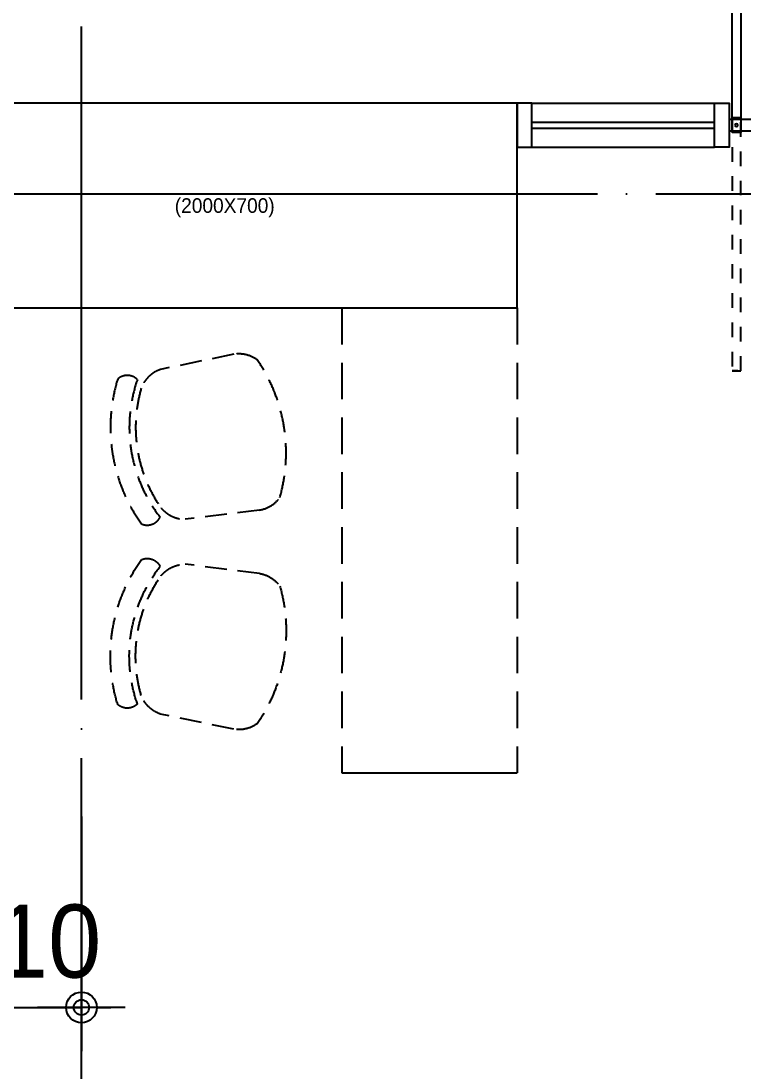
# Model space of a CAD drawing. Header units: millimetres. Extents: x 0 to 1390178, y 0 to 110113.
# Drawn here: x 450665 to 453138, y 20681 to 24272 of the extents above; entities that cross this region are included whole.
import ezdxf
from ezdxf.enums import TextEntityAlignment as Align
from ezdxf.xclip import XClip

# ---------------------------------------------------------------- set-up
doc = ezdxf.new("R2010")
doc.units = ezdxf.units.MM
doc.header["$LTSCALE"] = 100
doc.header["$XCLIPFRAME"] = 0
for name, pattern in [('X - 평면도$0$CEN', [62, 60, -1, 0, -1]), ('X - 평면도$0$H1', [1, 0.5, -0.5]), ('X - 평면도$0$HIDDEN', [0.375, 0.25, -0.125])]:
    doc.linetypes.add(name, pattern=pattern)
doc.layers.get('DEFPOINTS').update_dxf_attribs({"color": 145})
for name, color, linetype in [('DIM', 7, 'Continuous'), ('X - 평면도$0$A-grid', 7, 'Continuous'), ('X - 평면도$0$AA-DWXM-WIND', 4, 'Continuous'), ('X - 평면도$0$AA-WAXM-CONC', 2, 'Continuous'), ('X - 평면도$0$AA-XXXX-CNTL', 1, 'X - 평면도$0$CEN'), ('X - 평면도$0$AA-XXXX-PAT3', 8, 'Continuous')]:
    doc.layers.add(name, color=color, linetype=linetype)
doc.layers.add('X - 평면도$0$A-door', color=4, linetype='Continuous', lineweight=25)
doc.layers.add('X - 평면도$0$DEFPOINT', color=163, linetype='Continuous', plot=False)
doc.styles.add('HAUD01', font='Dotum.ttf')
doc.styles.add('X - 평면도$0$STANDARD', font='Dotum.ttf')
doc.dimstyles.new('HAUD-80', dxfattribs={"dimscale": 100, "dimtxt": 2.5, "dimasz": 0.5, "dimexe": 0, "dimexo": 1.5, "dimgap": 1, "dimtad": 1, "dimdec": 0, "dimdsep": 46, "dimlunit": 6, "dimtxsty": 'HAUD01', "dimblk": 'Z_DOT', "dimcen": 2.5, "dimdle": 1.5, "dimclrd": 7, "dimclre": 7, "dimclrt": 4, "dimadec": 0, "dimazin": 0, "dimtfac": 1, "dimtdec": 0, "dimtix": 1, "dimtmove": 2, "dimatfit": 3, "dimfxl": 1, "dimtvp": 1, "dimtolj": 1, "dimtzin": 0, "dimarcsym": 0})

# ---------------------------------------------------------------- blocks, each defined once
blk = doc.blocks.new('X - 평면도$0$A$C77725706')
at = {"layer": 'X - 평면도$0$AA-XXXX-PAT3', "linetype": 'X - 평면도$0$HIDDEN', "ltscale": 3}
for p, q in [((846.4, 1029.5), (877.9, 776.1)), ((313.6, 941.6), (365.1, 691.5))]:
    blk.add_line(p, q, dxfattribs=at)
for centre, radius, start, end in [((650.1, 560.4), 560.4, 74.1907, 124.5346), ((739.9, 1012), 107.9, 9.334, 54.4153), ((420.3, 959.2), 108.1, 144.3828, 189.3454), ((769.9, 776.3), 108, 309.5701, 359.8863), ((467.4, 726.5), 108.1, 198.8758, 249.1437), ((563.8, 1083.7), 499.1, 250.8266, 307.9042), ((563.5, 1085.9), 479.7, 253.7086, 305.0167), ((848.7, 645.9), 49, 336.6283, 63.7928), ((434.6, 577.6), 49, 134.9324, 222.0969), ((563.8, 1083.7), 563.8, 252.9144, 305.8109)]:
    blk.add_arc(centre, radius, start, end, dxfattribs=at)
blk = doc.blocks.new('*U1016')
at = {"layer": 'X - 평면도$0$A-door', "color": 9}
for p, q in [((-850, 20), (850, 20)), ((-850, -20), (850, -20))]:
    blk.add_line(p, q, dxfattribs=at)
at = {"layer": 'X - 평면도$0$A-door', "linetype": 'X - 평면도$0$H1'}
for points in [[(-840, -25), (-840, 840), (-810, 840), (-810, -25)], [(840, -25), (840, 840), (810, 840), (810, -25)]]:
    blk.add_lwpolyline(points, close=True, dxfattribs=at)
at = {"layer": 'X - 평면도$0$A-door'}
for points in [[(-900, -75), (-850, -75), (-850, 75), (-900, 75)], [(850, 75), (850, -75), (900, -75), (900, 75)], [(-840, 25), (-840, -840), (-810, -840), (-810, 25)], [(840, 25), (840, -840), (810, -840), (810, 25)]]:
    blk.add_lwpolyline(points, close=True, dxfattribs=at)
for centre in [(-825, 0), (825, 0)]:
    blk.add_circle(centre, 5, dxfattribs=at)
at = {"layer": 'X - 평면도$0$A-door', "color": 1, "linetype": 'X - 평면도$0$H1'}
for centre, start, end in [((-840, 0), 0, 90), ((840, 0), 90, 180)]:
    blk.add_arc(centre, 840, start, end, dxfattribs=at)
at = {"layer": 'X - 평면도$0$A-door', "color": 1}
for centre, start, end in [((-840, 0), 270, 0), ((840, 0), 180, 270)]:
    blk.add_arc(centre, 840, start, end, dxfattribs=at)
blk = doc.blocks.new('X - 평면도$0$1F_COL')
at = {"layer": 'X - 평면도$0$AA-WAXM-CONC'}
for p, q in [((-74388, -49216.9), (-76388, -49216.9)), ((-74388, -49916.9), (-74388, -49216.9)), ((-76188, -49916.9), (-74388, -49916.9))]:
    blk.add_line(p, q, dxfattribs=at)
at = {"layer": 'X - 평면도$0$DEFPOINT', "style": 'X - 평면도$0$STANDARD'}
blk.add_text('(2000X700)', height=50, dxfattribs=at).set_placement((-75388, -49566.9), align=Align.MIDDLE_CENTER)
blk = doc.blocks.new('X - 평면도', base_point=(-475.4, -286.7))
at = {"layer": 'X - 평면도$0$AA-DWXM-WIND', "color": 8}
for p, q in [((681662, 39883.1), (682287, 39883.1)), ((681662, 39733.1), (682287, 39733.1))]:
    blk.add_line(p, q, dxfattribs=at)
at = {"layer": 'X - 평면도$0$AA-DWXM-WIND'}
for p, q in [((681662, 39818.2), (682287, 39818.2)), ((681662, 39798.2), (682287, 39798.2))]:
    blk.add_line(p, q, dxfattribs=at)
blk.add_lwpolyline([(681662, 39883.1), (681612, 39883.1), (681612, 39733.1), (681662, 39733.1)], close=True, dxfattribs=at)
at = {"layer": 'X - 평면도$0$AA-XXXX-CNTL'}
for p, q in [((680122, 19243.1), (680122, 40145.5)), ((657286.2, 39573.1), (718213.6, 39573.1))]:
    blk.add_line(p, q, dxfattribs=at)
at = {"layer": 'X - 평면도$0$AA-XXXX-PAT3', "linetype": 'X - 평면도$0$HIDDEN', "ltscale": 5}
for p, q in [((681012, 39183.1), (681012, 37593.1)), ((681012, 39183.1), (681612, 39183.1)), ((681612, 39183.1), (681612, 37593.1))]:
    blk.add_line(p, q, dxfattribs=at)
at = {"layer": 'X - 평면도$0$AA-XXXX-PAT3'}
blk.add_line((681012, 37593.1), (681612, 37593.1), dxfattribs=at)
blk.add_blockref('X - 평면도$0$1F_COL', (756000, 89100))
at = {"rotation": 270}
blk.add_blockref('X - 평면도$0$A$C77725706', (679701.1, 39337.8), dxfattribs=at)
at = {"xscale": -1, "rotation": 270}
blk.add_blockref('X - 평면도$0$A$C77725706', (679701.1, 37428.4), dxfattribs=at)
at = {"layer": 'X - 평면도$0$A-grid', "xscale": -1, "rotation": 180}
blk.add_blockref('*U1016', (683187, 39808.1), dxfattribs=at)
blk = doc.blocks.new('Z_DOT')
at = {"layer": 'DIM', "color": 0}
for p, q in [((0, -3), (0, 3)), ((-3, 0), (3, 0))]:
    blk.add_line(p, q, dxfattribs=at)
for radius in [1.05, 0.525]:
    blk.add_circle((0, 0), radius, dxfattribs=at)
blk = doc.blocks.new('*D494')
at = {"layer": 'DEFPOINTS', "color": 0, "transparency": 16777216}
for p in [(450462.1, 21700.7), (450872.1, 21700.7), (450872.1, 20898)]:
    blk.add_point(p, dxfattribs=at)
at = {"layer": 'DIM', "color": 7, "lineweight": -2, "transparency": 16777216}
for p, q in [((450462.1, 21550.7), (450462.1, 20898)), ((450872.1, 21550.7), (450872.1, 20898)), ((450412.1, 20898), (450362.1, 20898)), ((450462.1, 20898), (450872.1, 20898)), ((450922.1, 20898), (450972.1, 20898))]:
    blk.add_line(p, q, dxfattribs=at)
at = {"layer": 'DIM', "color": 7, "lineweight": -2, "transparency": 16777216, "xscale": 50, "yscale": 50, "zscale": 50}
blk.add_blockref('Z_DOT', (450462.1, 20898), dxfattribs=at)
at = {"layer": 'DIM', "color": 7, "lineweight": -2, "transparency": 16777216, "xscale": 50, "yscale": 50, "zscale": 50, "rotation": 180}
blk.add_blockref('Z_DOT', (450872.1, 20898), dxfattribs=at)
at = {"layer": 'DIM', "color": 4, "transparency": 16777216, "insert": (450667.1, 21123.2), "char_height": 250, "attachment_point": 5, "style": 'HAUD01'}
blk.add_mtext('\\A1;410', dxfattribs=at)

msp = doc.modelspace()

# ---------------------------------------------------------------- block references
ref = msp.add_blockref('X - 평면도', (-229725.3, -16179.1))
XClip(ref).set_block_clipping_path([(649249.9173510048, 15892.4063044181), (733249.9173510048, 75292.406304418)])

# ---------------------------------------------------------------- next in the draw order: dimensions: what is measured, and where the dimension line sits
at = {"layer": 'DIM'}
dim = msp.add_linear_dim(base=(450872.1, 20898), p1=(450462.1, 21700.7), p2=(450872.1, 21700.7), angle=0, dimstyle='HAUD-80', dxfattribs=at)
dim.commit()
dim.dimension.update_dxf_attribs({"geometry": '*D494', "text_midpoint": (450667.1, 21123.2)})

doc.saveas('drawing.dxf')
